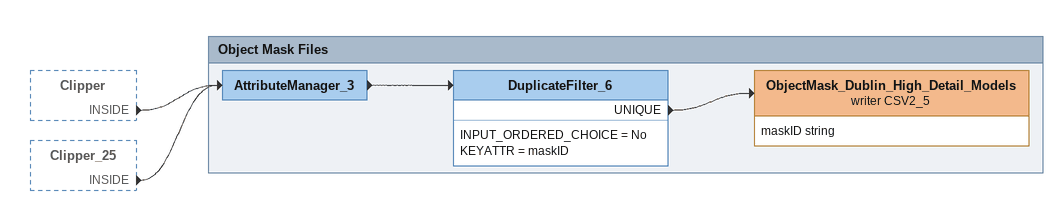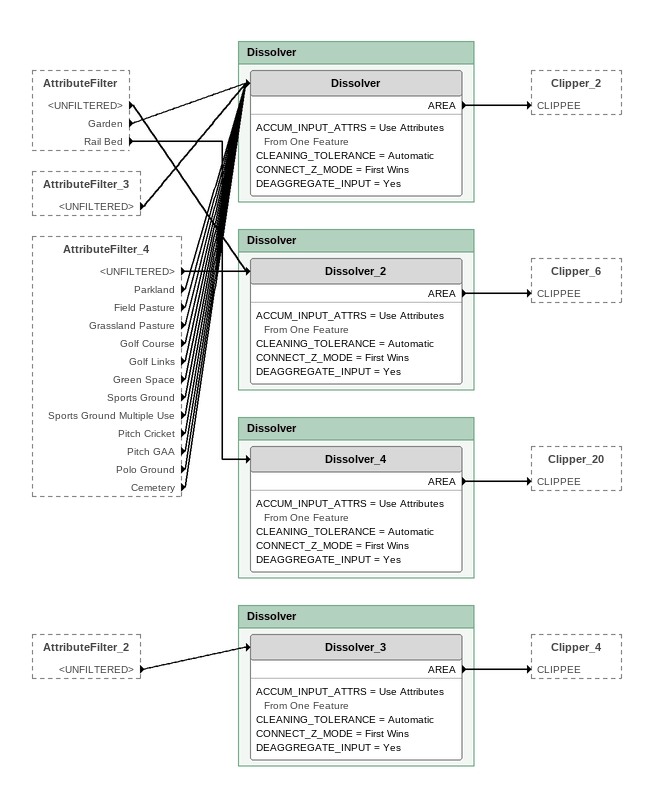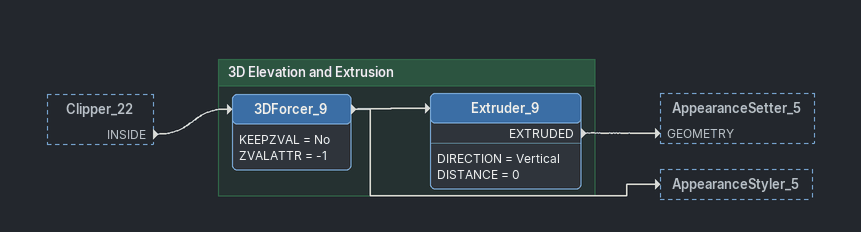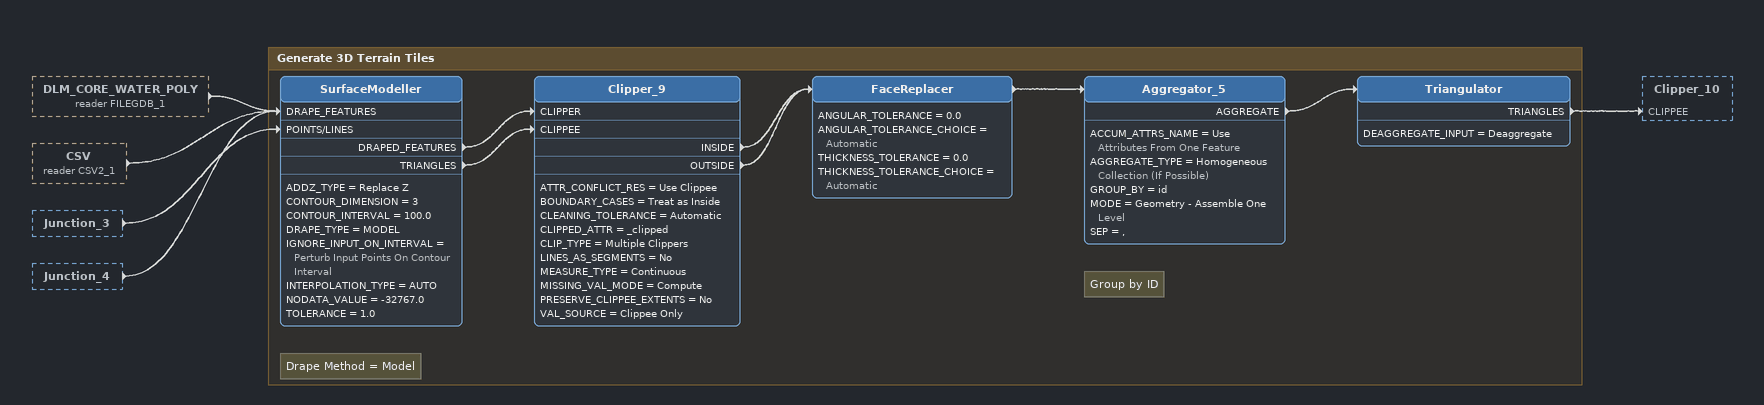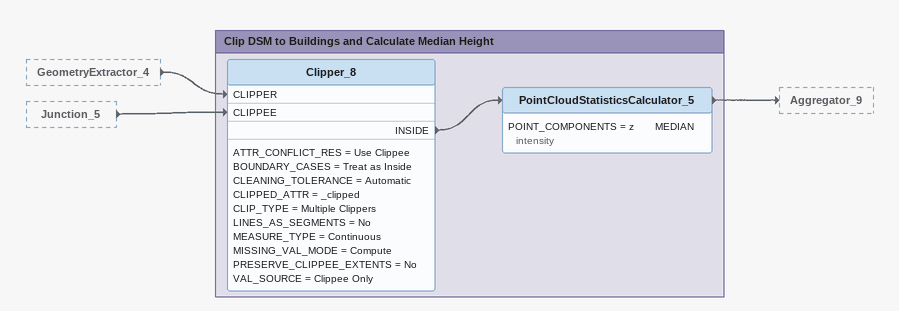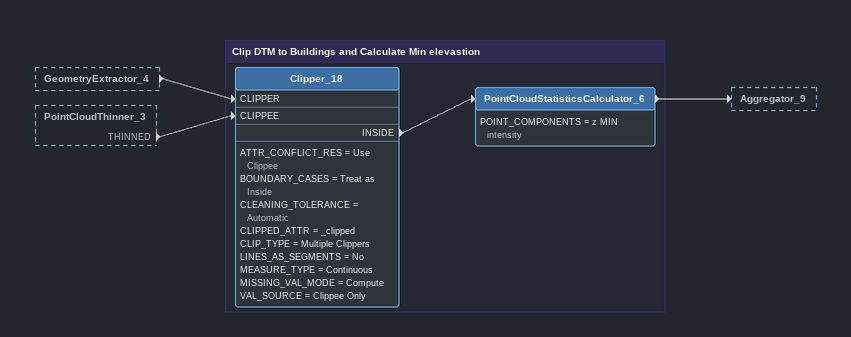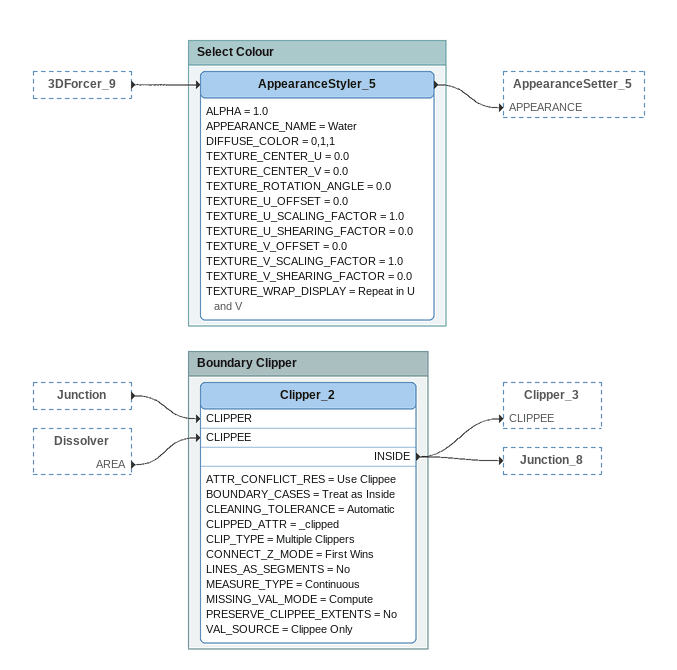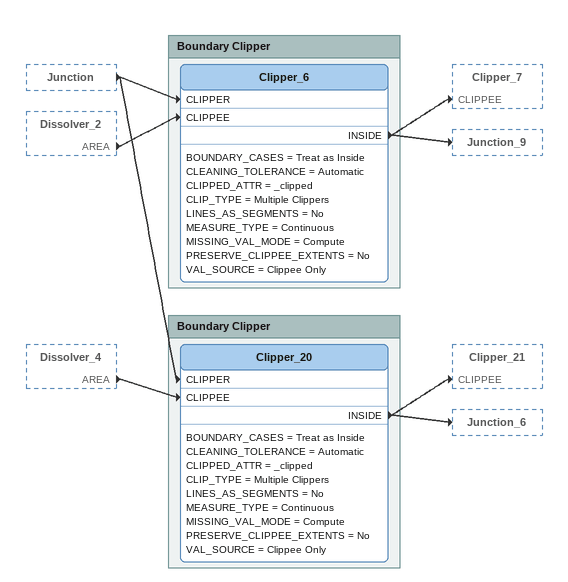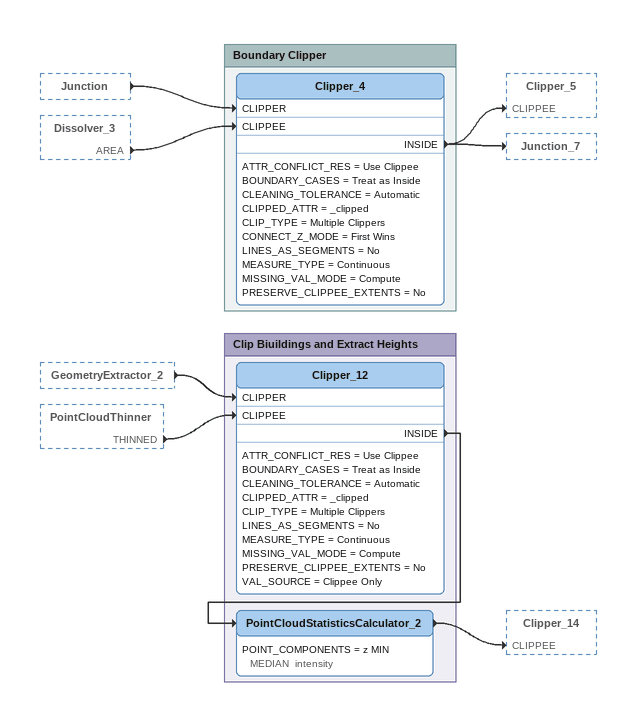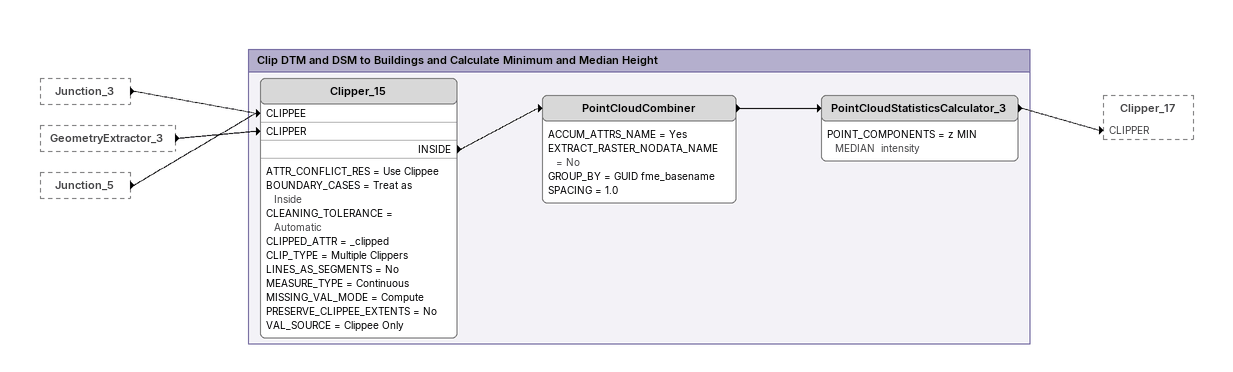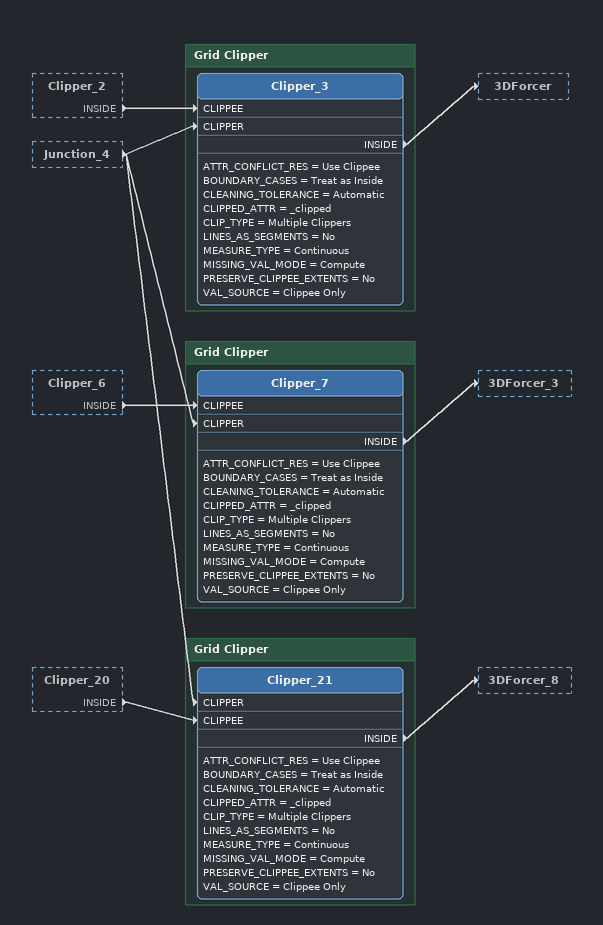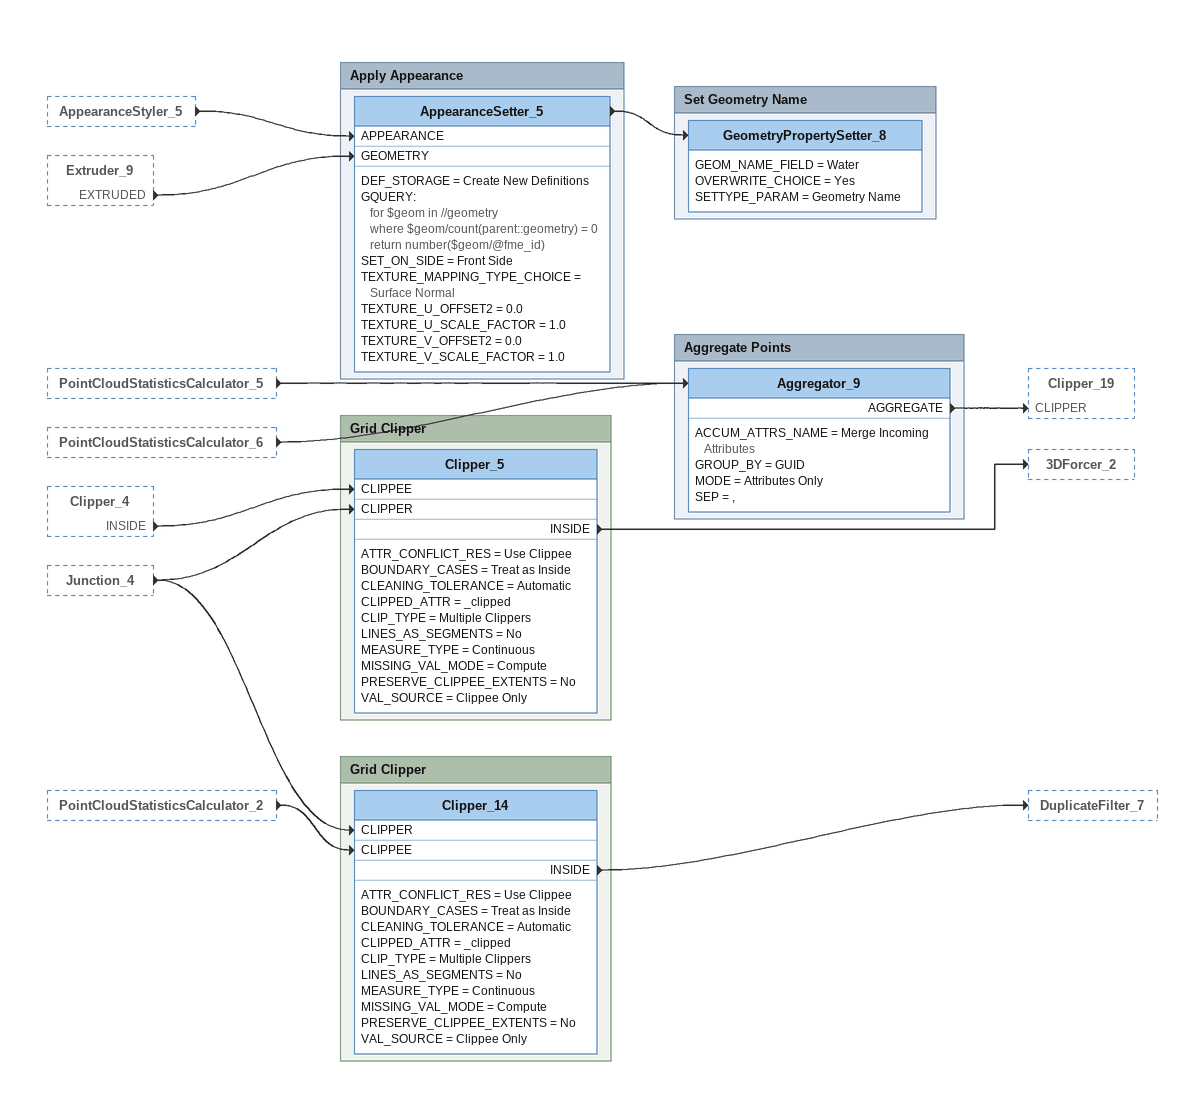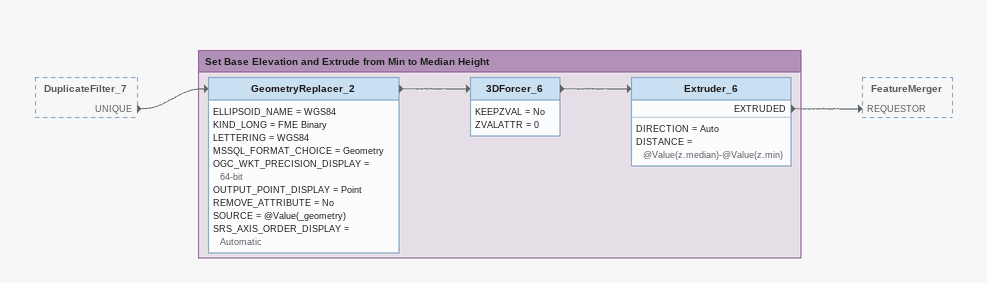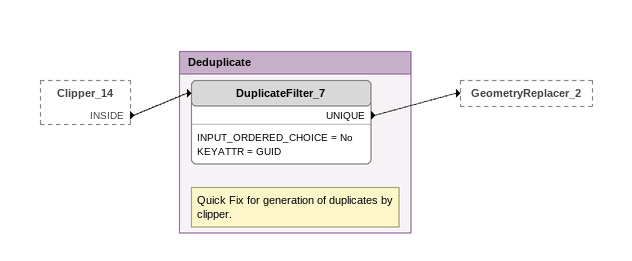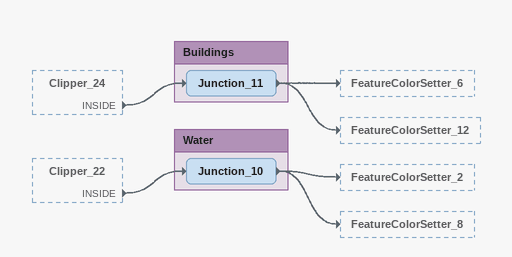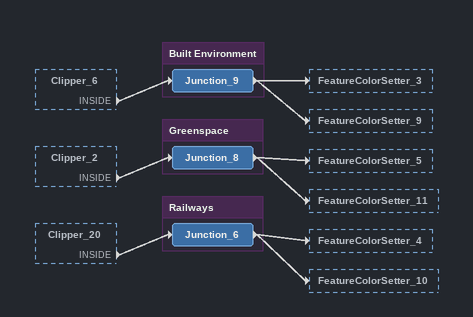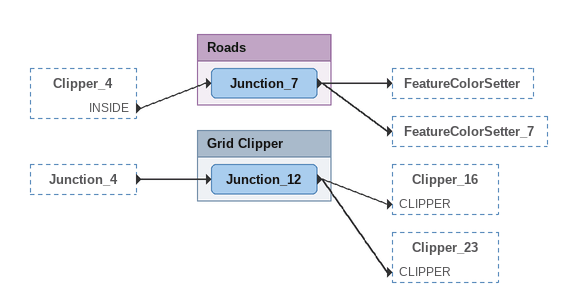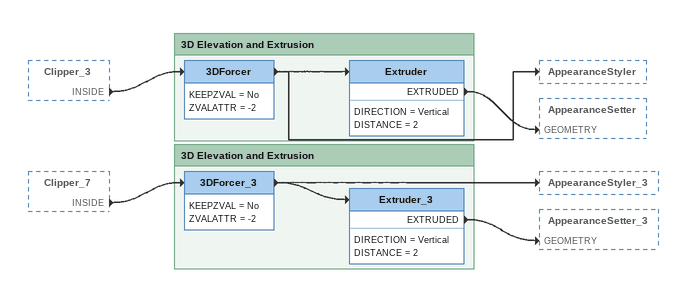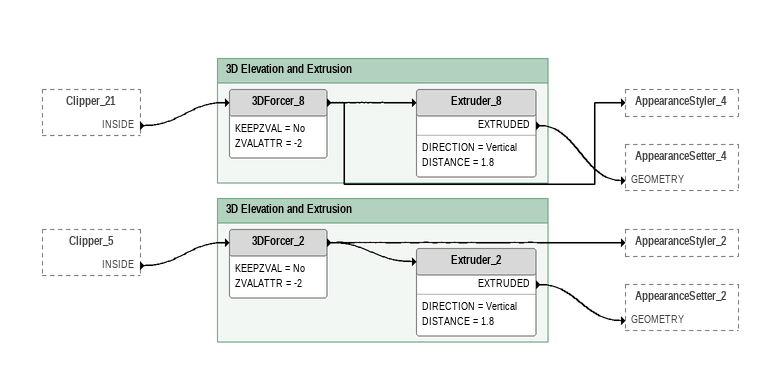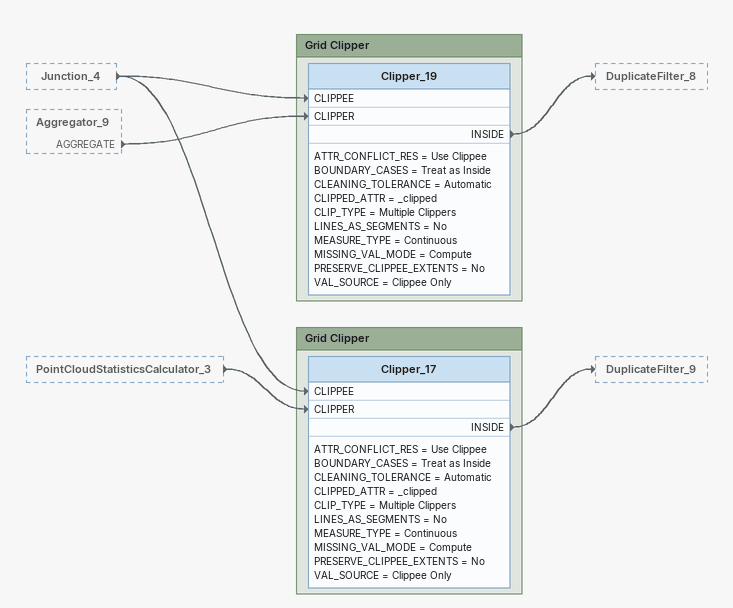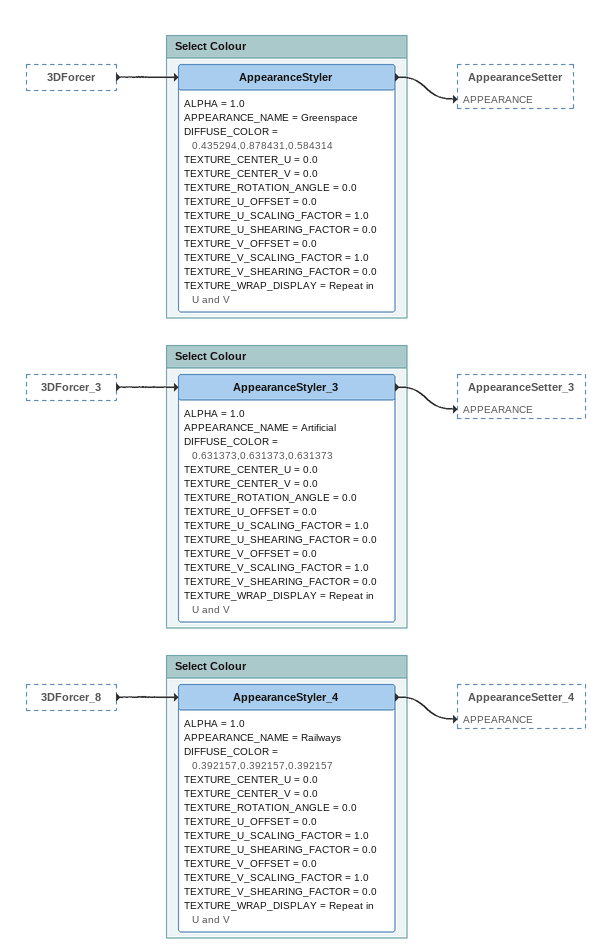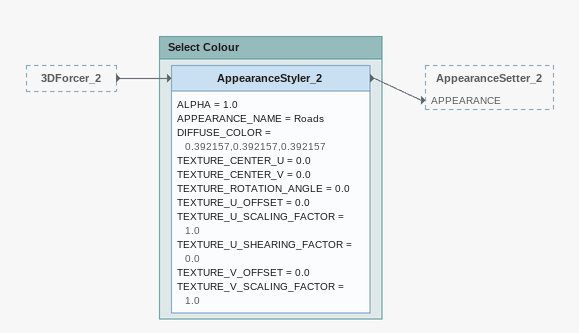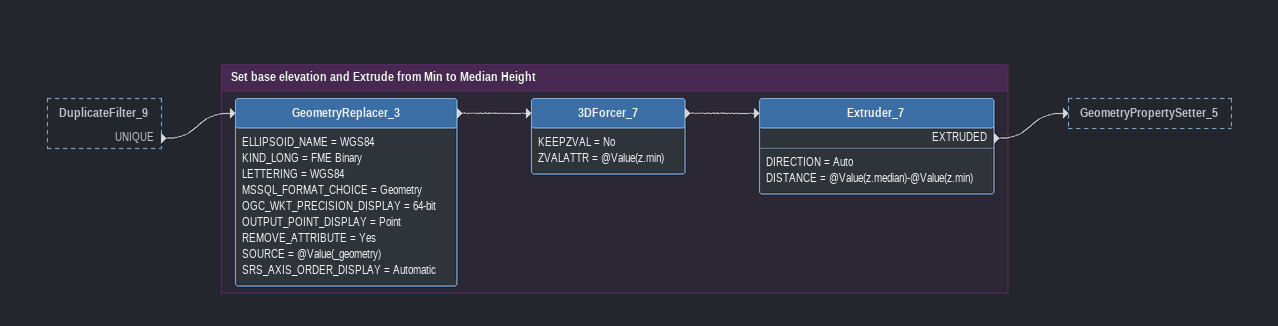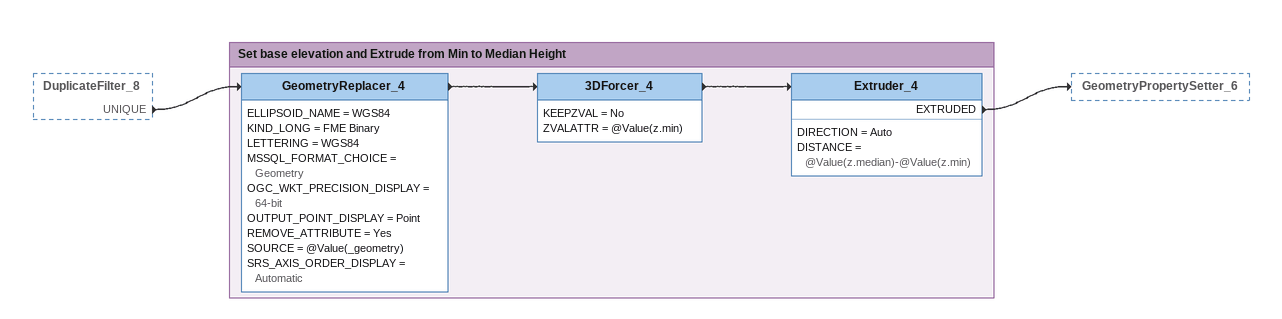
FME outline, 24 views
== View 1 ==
Clipper [outside]
    INSIDE -> AttributeManager_3
Clipper_25 [outside]
    INSIDE -> AttributeManager_3

Bookmark: Object Mask Files
AttributeManager_3
    -> DuplicateFilter_6
DuplicateFilter_6
    INPUT_ORDERED_CHOICE = No
    KEYATTR = maskID
    UNIQUE -> ObjectMask_Dublin_High_Detail_Models (writer CSV2_5)
ObjectMask_Dublin_High_Detail_Models (writer CSV2_5)
    attributes: maskID string

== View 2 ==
AttributeFilter [outside]
    <UNFILTERED> -> Dissolver_2
    Garden -> Dissolver
    Rail Bed -> Dissolver_4
AttributeFilter_3 [outside]
    <UNFILTERED> -> Dissolver
AttributeFilter_4 [outside]
    <UNFILTERED> -> Dissolver_2
    Parkland -> Dissolver
    Field Pasture -> Dissolver
    Grassland Pasture -> Dissolver
    Golf Course -> Dissolver
    Golf Links -> Dissolver
    Green Space -> Dissolver
    Sports Ground -> Dissolver
    Sports Ground Multiple Use -> Dissolver
    Pitch Cricket -> Dissolver
    Pitch GAA -> Dissolver
    Polo Ground -> Dissolver
    Cemetery -> Dissolver
AttributeFilter_2 [outside]
    <UNFILTERED> -> Dissolver_3

Bookmark: Dissolver
Dissolver_4
    ACCUM_INPUT_ATTRS = Use Attributes From One Feature
    CLEANING_TOLERANCE = Automatic
    CONNECT_Z_MODE = First Wins
    DEAGGREGATE_INPUT = Yes
    AREA -> Clipper_20 [CLIPPEE]

Bookmark: Dissolver
Dissolver
    ACCUM_INPUT_ATTRS = Use Attributes From One Feature
    CLEANING_TOLERANCE = Automatic
    CONNECT_Z_MODE = First Wins
    DEAGGREGATE_INPUT = Yes
    AREA -> Clipper_2 [CLIPPEE]

Bookmark: Dissolver
Dissolver_2
    ACCUM_INPUT_ATTRS = Use Attributes From One Feature
    CLEANING_TOLERANCE = Automatic
    CONNECT_Z_MODE = First Wins
    DEAGGREGATE_INPUT = Yes
    AREA -> Clipper_6 [CLIPPEE]

Bookmark: Dissolver
Dissolver_3
    ACCUM_INPUT_ATTRS = Use Attributes From One Feature
    CLEANING_TOLERANCE = Automatic
    CONNECT_Z_MODE = First Wins
    DEAGGREGATE_INPUT = Yes
    AREA -> Clipper_4 [CLIPPEE]

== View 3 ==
Clipper_22 [outside]
    INSIDE -> 3DForcer_9

Bookmark: 3D Elevation and Extrusion
3DForcer_9
    KEEPZVAL = No
    ZVALATTR = -1
    -> Extruder_9
    -> AppearanceStyler_5
Extruder_9
    DIRECTION = Vertical
    DISTANCE = 0
    EXTRUDED -> AppearanceSetter_5 [GEOMETRY]

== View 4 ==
DLM_CORE_WATER_POLY (reader FILEGDB_1) [outside]
    -> SurfaceModeller [DRAPE_FEATURES]
CSV (reader CSV2_1) [outside]
    -> SurfaceModeller [DRAPE_FEATURES]
Junction_3 [outside]
    -> SurfaceModeller [POINTS/LINES]
Junction_4 [outside]
    -> SurfaceModeller [DRAPE_FEATURES]

Bookmark: Generate 3D Terrain Tiles
Note: Drape Method = Model
SurfaceModeller
    ADDZ_TYPE = Replace Z
    CONTOUR_DIMENSION = 3
    CONTOUR_INTERVAL = 100.0
    DRAPE_TYPE = MODEL
    IGNORE_INPUT_ON_INTERVAL = Perturb Input Points On Contour Interval
    INTERPOLATION_TYPE = AUTO
    NODATA_VALUE = -32767.0
    TOLERANCE = 1.0
    DRAPED_FEATURES -> Clipper_9 [CLIPPER]
    TRIANGLES -> Clipper_9 [CLIPPEE]
Clipper_9
    ATTR_CONFLICT_RES = Use Clippee
    BOUNDARY_CASES = Treat as Inside
    CLEANING_TOLERANCE = Automatic
    CLIPPED_ATTR = _clipped
    CLIP_TYPE = Multiple Clippers
    LINES_AS_SEGMENTS = No
    MEASURE_TYPE = Continuous
    MISSING_VAL_MODE = Compute
    PRESERVE_CLIPPEE_EXTENTS = No
    VAL_SOURCE = Clippee Only
    INSIDE -> FaceReplacer
    OUTSIDE -> FaceReplacer
FaceReplacer
    ANGULAR_TOLERANCE = 0.0
    ANGULAR_TOLERANCE_CHOICE = Automatic
    THICKNESS_TOLERANCE = 0.0
    THICKNESS_TOLERANCE_CHOICE = Automatic
    -> Aggregator_5
Note: Group by ID
Aggregator_5
    ACCUM_ATTRS_NAME = Use Attributes From One Feature
    AGGREGATE_TYPE = Homogeneous Collection (If Possible)
    GROUP_BY = id
    MODE = Geometry - Assemble One Level
    SEP = ,
    AGGREGATE -> Triangulator
Triangulator
    DEAGGREGATE_INPUT = Deaggregate
    TRIANGLES -> Clipper_10 [CLIPPEE]

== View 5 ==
GeometryExtractor_4 [outside]
    -> Clipper_8 [CLIPPER]
Junction_5 [outside]
    -> Clipper_8 [CLIPPEE]

Bookmark: Clip DSM to Buildings and Calculate Median Height
Clipper_8
    ATTR_CONFLICT_RES = Use Clippee
    BOUNDARY_CASES = Treat as Inside
    CLEANING_TOLERANCE = Automatic
    CLIPPED_ATTR = _clipped
    CLIP_TYPE = Multiple Clippers
    LINES_AS_SEGMENTS = No
    MEASURE_TYPE = Continuous
    MISSING_VAL_MODE = Compute
    PRESERVE_CLIPPEE_EXTENTS = No
    VAL_SOURCE = Clippee Only
    INSIDE -> PointCloudStatisticsCalculator_5
PointCloudStatisticsCalculator_5
    POINT_COMPONENTS = z       MEDIAN  intensity
    -> Aggregator_9

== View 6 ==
GeometryExtractor_4 [outside]
    -> Clipper_18 [CLIPPER]
PointCloudThinner_3 [outside]
    THINNED -> Clipper_18 [CLIPPEE]

Bookmark: Clip DTM to Buildings and Calculate Min elevastion
Clipper_18
    ATTR_CONFLICT_RES = Use Clippee
    BOUNDARY_CASES = Treat as Inside
    CLEANING_TOLERANCE = Automatic
    CLIPPED_ATTR = _clipped
    CLIP_TYPE = Multiple Clippers
    LINES_AS_SEGMENTS = No
    MEASURE_TYPE = Continuous
    MISSING_VAL_MODE = Compute
    VAL_SOURCE = Clippee Only
    INSIDE -> PointCloudStatisticsCalculator_6
PointCloudStatisticsCalculator_6
    POINT_COMPONENTS = z MIN        intensity
    -> Aggregator_9

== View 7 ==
3DForcer_9 [outside]
    -> AppearanceStyler_5
Junction [outside]
    -> Clipper_2 [CLIPPER]
Dissolver [outside]
    AREA -> Clipper_2 [CLIPPEE]

Bookmark: Select Colour
AppearanceStyler_5
    ALPHA = 1.0
    APPEARANCE_NAME = Water
    DIFFUSE_COLOR = 0,1,1
    TEXTURE_CENTER_U = 0.0
    TEXTURE_CENTER_V = 0.0
    TEXTURE_ROTATION_ANGLE = 0.0
    TEXTURE_U_OFFSET = 0.0
    TEXTURE_U_SCALING_FACTOR = 1.0
    TEXTURE_U_SHEARING_FACTOR = 0.0
    TEXTURE_V_OFFSET = 0.0
    TEXTURE_V_SCALING_FACTOR = 1.0
    TEXTURE_V_SHEARING_FACTOR = 0.0
    TEXTURE_WRAP_DISPLAY = Repeat in U and V
    -> AppearanceSetter_5 [APPEARANCE]

Bookmark: Boundary Clipper
Clipper_2
    ATTR_CONFLICT_RES = Use Clippee
    BOUNDARY_CASES = Treat as Inside
    CLEANING_TOLERANCE = Automatic
    CLIPPED_ATTR = _clipped
    CLIP_TYPE = Multiple Clippers
    CONNECT_Z_MODE = First Wins
    LINES_AS_SEGMENTS = No
    MEASURE_TYPE = Continuous
    MISSING_VAL_MODE = Compute
    PRESERVE_CLIPPEE_EXTENTS = No
    VAL_SOURCE = Clippee Only
    INSIDE -> Clipper_3 [CLIPPEE]
    INSIDE -> Junction_8

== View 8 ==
Junction [outside]
    -> Clipper_6 [CLIPPER]
    -> Clipper_20 [CLIPPER]
Dissolver_2 [outside]
    AREA -> Clipper_6 [CLIPPEE]
Dissolver_4 [outside]
    AREA -> Clipper_20 [CLIPPEE]

Bookmark: Boundary Clipper
Clipper_6
    BOUNDARY_CASES = Treat as Inside
    CLEANING_TOLERANCE = Automatic
    CLIPPED_ATTR = _clipped
    CLIP_TYPE = Multiple Clippers
    LINES_AS_SEGMENTS = No
    MEASURE_TYPE = Continuous
    MISSING_VAL_MODE = Compute
    PRESERVE_CLIPPEE_EXTENTS = No
    VAL_SOURCE = Clippee Only
    INSIDE -> Clipper_7 [CLIPPEE]
    INSIDE -> Junction_9

Bookmark: Boundary Clipper
Clipper_20
    BOUNDARY_CASES = Treat as Inside
    CLEANING_TOLERANCE = Automatic
    CLIPPED_ATTR = _clipped
    CLIP_TYPE = Multiple Clippers
    LINES_AS_SEGMENTS = No
    MEASURE_TYPE = Continuous
    MISSING_VAL_MODE = Compute
    PRESERVE_CLIPPEE_EXTENTS = No
    VAL_SOURCE = Clippee Only
    INSIDE -> Clipper_21 [CLIPPEE]
    INSIDE -> Junction_6

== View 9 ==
Junction [outside]
    -> Clipper_4 [CLIPPER]
Dissolver_3 [outside]
    AREA -> Clipper_4 [CLIPPEE]
GeometryExtractor_2 [outside]
    -> Clipper_12 [CLIPPER]
PointCloudThinner [outside]
    THINNED -> Clipper_12 [CLIPPEE]

Bookmark: Boundary Clipper
Clipper_4
    ATTR_CONFLICT_RES = Use Clippee
    BOUNDARY_CASES = Treat as Inside
    CLEANING_TOLERANCE = Automatic
    CLIPPED_ATTR = _clipped
    CLIP_TYPE = Multiple Clippers
    CONNECT_Z_MODE = First Wins
    LINES_AS_SEGMENTS = No
    MEASURE_TYPE = Continuous
    MISSING_VAL_MODE = Compute
    PRESERVE_CLIPPEE_EXTENTS = No
    INSIDE -> Clipper_5 [CLIPPEE]
    INSIDE -> Junction_7

Bookmark: Clip Biuildings and Extract Heights
Clipper_12
    ATTR_CONFLICT_RES = Use Clippee
    BOUNDARY_CASES = Treat as Inside
    CLEANING_TOLERANCE = Automatic
    CLIPPED_ATTR = _clipped
    CLIP_TYPE = Multiple Clippers
    LINES_AS_SEGMENTS = No
    MEASURE_TYPE = Continuous
    MISSING_VAL_MODE = Compute
    PRESERVE_CLIPPEE_EXTENTS = No
    VAL_SOURCE = Clippee Only
    INSIDE -> PointCloudStatisticsCalculator_2
PointCloudStatisticsCalculator_2
    POINT_COMPONENTS = z MIN      MEDIAN  intensity
    -> Clipper_14 [CLIPPEE]

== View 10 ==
Junction_3 [outside]
    -> Clipper_15 [CLIPPEE]
GeometryExtractor_3 [outside]
    -> Clipper_15 [CLIPPER]
Junction_5 [outside]
    -> Clipper_15 [CLIPPEE]

Bookmark: Clip DTM and DSM to Buildings and Calculate Minimum and Median Height
Clipper_15
    ATTR_CONFLICT_RES = Use Clippee
    BOUNDARY_CASES = Treat as Inside
    CLEANING_TOLERANCE = Automatic
    CLIPPED_ATTR = _clipped
    CLIP_TYPE = Multiple Clippers
    LINES_AS_SEGMENTS = No
    MEASURE_TYPE = Continuous
    MISSING_VAL_MODE = Compute
    PRESERVE_CLIPPEE_EXTENTS = No
    VAL_SOURCE = Clippee Only
    INSIDE -> PointCloudCombiner
PointCloudCombiner
    ACCUM_ATTRS_NAME = Yes
    EXTRACT_RASTER_NODATA_NAME = No
    GROUP_BY = GUID fme_basename
    SPACING = 1.0
    -> PointCloudStatisticsCalculator_3
PointCloudStatisticsCalculator_3
    POINT_COMPONENTS = z MIN      MEDIAN  intensity
    -> Clipper_17 [CLIPPER]

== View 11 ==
Clipper_2 [outside]
    INSIDE -> Clipper_3 [CLIPPEE]
Junction_4 [outside]
    -> Clipper_7 [CLIPPER]
    -> Clipper_3 [CLIPPER]
    -> Clipper_21 [CLIPPER]
Clipper_6 [outside]
    INSIDE -> Clipper_7 [CLIPPEE]
Clipper_20 [outside]
    INSIDE -> Clipper_21 [CLIPPEE]

Bookmark: Grid Clipper
Clipper_3
    ATTR_CONFLICT_RES = Use Clippee
    BOUNDARY_CASES = Treat as Inside
    CLEANING_TOLERANCE = Automatic
    CLIPPED_ATTR = _clipped
    CLIP_TYPE = Multiple Clippers
    LINES_AS_SEGMENTS = No
    MEASURE_TYPE = Continuous
    MISSING_VAL_MODE = Compute
    PRESERVE_CLIPPEE_EXTENTS = No
    VAL_SOURCE = Clippee Only
    INSIDE -> 3DForcer

Bookmark: Grid Clipper
Clipper_7
    ATTR_CONFLICT_RES = Use Clippee
    BOUNDARY_CASES = Treat as Inside
    CLEANING_TOLERANCE = Automatic
    CLIPPED_ATTR = _clipped
    CLIP_TYPE = Multiple Clippers
    LINES_AS_SEGMENTS = No
    MEASURE_TYPE = Continuous
    MISSING_VAL_MODE = Compute
    PRESERVE_CLIPPEE_EXTENTS = No
    VAL_SOURCE = Clippee Only
    INSIDE -> 3DForcer_3

Bookmark: Grid Clipper
Clipper_21
    ATTR_CONFLICT_RES = Use Clippee
    BOUNDARY_CASES = Treat as Inside
    CLEANING_TOLERANCE = Automatic
    CLIPPED_ATTR = _clipped
    CLIP_TYPE = Multiple Clippers
    LINES_AS_SEGMENTS = No
    MEASURE_TYPE = Continuous
    MISSING_VAL_MODE = Compute
    PRESERVE_CLIPPEE_EXTENTS = No
    VAL_SOURCE = Clippee Only
    INSIDE -> 3DForcer_8

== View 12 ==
AppearanceStyler_5 [outside]
    -> AppearanceSetter_5 [APPEARANCE]
Extruder_9 [outside]
    EXTRUDED -> AppearanceSetter_5 [GEOMETRY]
PointCloudStatisticsCalculator_5 [outside]
    -> Aggregator_9
PointCloudStatisticsCalculator_6 [outside]
    -> Aggregator_9
Clipper_4 [outside]
    INSIDE -> Clipper_5 [CLIPPEE]
Junction_4 [outside]
    -> Clipper_5 [CLIPPER]
    -> Clipper_14 [CLIPPER]
PointCloudStatisticsCalculator_2 [outside]
    -> Clipper_14 [CLIPPEE]

Bookmark: Apply Appearance
AppearanceSetter_5
    DEF_STORAGE = Create New Definitions
    GQUERY:
      for $geom in //geometry
      where $geom/count(parent::geometry) = 0
      return number($geom/@fme_id)
    SET_ON_SIDE = Front Side
    TEXTURE_MAPPING_TYPE_CHOICE = Surface Normal
    TEXTURE_U_OFFSET2 = 0.0
    TEXTURE_U_SCALE_FACTOR = 1.0
    TEXTURE_V_OFFSET2 = 0.0
    TEXTURE_V_SCALE_FACTOR = 1.0
    -> GeometryPropertySetter_8

Bookmark: Set Geometry Name
GeometryPropertySetter_8
    GEOM_NAME_FIELD = Water
    OVERWRITE_CHOICE = Yes
    SETTYPE_PARAM = Geometry Name

Bookmark: Grid Clipper
Clipper_5
    ATTR_CONFLICT_RES = Use Clippee
    BOUNDARY_CASES = Treat as Inside
    CLEANING_TOLERANCE = Automatic
    CLIPPED_ATTR = _clipped
    CLIP_TYPE = Multiple Clippers
    LINES_AS_SEGMENTS = No
    MEASURE_TYPE = Continuous
    MISSING_VAL_MODE = Compute
    PRESERVE_CLIPPEE_EXTENTS = No
    VAL_SOURCE = Clippee Only
    INSIDE -> 3DForcer_2

Bookmark: Grid Clipper
Clipper_14
    ATTR_CONFLICT_RES = Use Clippee
    BOUNDARY_CASES = Treat as Inside
    CLEANING_TOLERANCE = Automatic
    CLIPPED_ATTR = _clipped
    CLIP_TYPE = Multiple Clippers
    LINES_AS_SEGMENTS = No
    MEASURE_TYPE = Continuous
    MISSING_VAL_MODE = Compute
    PRESERVE_CLIPPEE_EXTENTS = No
    VAL_SOURCE = Clippee Only
    INSIDE -> DuplicateFilter_7

Bookmark: Aggregate Points
Aggregator_9
    ACCUM_ATTRS_NAME = Merge Incoming Attributes
    GROUP_BY = GUID
    MODE = Attributes Only
    SEP = ,
    AGGREGATE -> Clipper_19 [CLIPPER]

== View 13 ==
DuplicateFilter_7 [outside]
    UNIQUE -> GeometryReplacer_2

Bookmark: Set Base Elevation and Extrude from Min to Median Height
GeometryReplacer_2
    ELLIPSOID_NAME = WGS84
    KIND_LONG = FME Binary
    LETTERING = WGS84
    MSSQL_FORMAT_CHOICE = Geometry
    OGC_WKT_PRECISION_DISPLAY = 64-bit
    OUTPUT_POINT_DISPLAY = Point
    REMOVE_ATTRIBUTE = No
    SOURCE = @Value(_geometry)
    SRS_AXIS_ORDER_DISPLAY = Automatic
    -> 3DForcer_6
3DForcer_6
    KEEPZVAL = No
    ZVALATTR = 0
    -> Extruder_6
Extruder_6
    DIRECTION = Auto
    DISTANCE = @Value(z.median)-@Value(z.min)
    EXTRUDED -> FeatureMerger [REQUESTOR]

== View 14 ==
Clipper_14 [outside]
    INSIDE -> DuplicateFilter_7

Bookmark: Deduplicate
Note: Quick Fix for generation of duplicates by clipper.
DuplicateFilter_7
    INPUT_ORDERED_CHOICE = No
    KEYATTR = GUID
    UNIQUE -> GeometryReplacer_2

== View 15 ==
Clipper_24 [outside]
    INSIDE -> Junction_11
Clipper_22 [outside]
    INSIDE -> Junction_10

Bookmark: Buildings
Junction_11
    -> FeatureColorSetter_6
    -> FeatureColorSetter_12

Bookmark: Water
Junction_10
    -> FeatureColorSetter_2
    -> FeatureColorSetter_8

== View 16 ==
Clipper_6 [outside]
    INSIDE -> Junction_9
Clipper_2 [outside]
    INSIDE -> Junction_8
Clipper_20 [outside]
    INSIDE -> Junction_6

Bookmark: Greenspace
Junction_8
    -> FeatureColorSetter_5
    -> FeatureColorSetter_11

Bookmark: Built Environment
Junction_9
    -> FeatureColorSetter_3
    -> FeatureColorSetter_9

Bookmark: Railways
Junction_6
    -> FeatureColorSetter_4
    -> FeatureColorSetter_10

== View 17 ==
Clipper_4 [outside]
    INSIDE -> Junction_7
Junction_4 [outside]
    -> Junction_12

Bookmark: Grid Clipper
Junction_12
    -> Clipper_16 [CLIPPER]
    -> Clipper_23 [CLIPPER]

Bookmark: Roads
Junction_7
    -> FeatureColorSetter
    -> FeatureColorSetter_7

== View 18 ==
Clipper_3 [outside]
    INSIDE -> 3DForcer
Clipper_7 [outside]
    INSIDE -> 3DForcer_3

Bookmark: 3D Elevation and Extrusion
3DForcer
    KEEPZVAL = No
    ZVALATTR = -2
    -> Extruder
    -> AppearanceStyler
Extruder
    DIRECTION = Vertical
    DISTANCE = 2
    EXTRUDED -> AppearanceSetter [GEOMETRY]

Bookmark: 3D Elevation and Extrusion
3DForcer_3
    KEEPZVAL = No
    ZVALATTR = -2
    -> Extruder_3
    -> AppearanceStyler_3
Extruder_3
    DIRECTION = Vertical
    DISTANCE = 2
    EXTRUDED -> AppearanceSetter_3 [GEOMETRY]

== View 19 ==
Clipper_21 [outside]
    INSIDE -> 3DForcer_8
Clipper_5 [outside]
    INSIDE -> 3DForcer_2

Bookmark: 3D Elevation and Extrusion
3DForcer_8
    KEEPZVAL = No
    ZVALATTR = -2
    -> Extruder_8
    -> AppearanceStyler_4
Extruder_8
    DIRECTION = Vertical
    DISTANCE = 1.8
    EXTRUDED -> AppearanceSetter_4 [GEOMETRY]

Bookmark: 3D Elevation and Extrusion
3DForcer_2
    KEEPZVAL = No
    ZVALATTR = -2
    -> Extruder_2
    -> AppearanceStyler_2
Extruder_2
    DIRECTION = Vertical
    DISTANCE = 1.8
    EXTRUDED -> AppearanceSetter_2 [GEOMETRY]

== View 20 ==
Junction_4 [outside]
    -> Clipper_17 [CLIPPEE]
    -> Clipper_19 [CLIPPEE]
Aggregator_9 [outside]
    AGGREGATE -> Clipper_19 [CLIPPER]
PointCloudStatisticsCalculator_3 [outside]
    -> Clipper_17 [CLIPPER]

Bookmark: Grid Clipper
Clipper_19
    ATTR_CONFLICT_RES = Use Clippee
    BOUNDARY_CASES = Treat as Inside
    CLEANING_TOLERANCE = Automatic
    CLIPPED_ATTR = _clipped
    CLIP_TYPE = Multiple Clippers
    LINES_AS_SEGMENTS = No
    MEASURE_TYPE = Continuous
    MISSING_VAL_MODE = Compute
    PRESERVE_CLIPPEE_EXTENTS = No
    VAL_SOURCE = Clippee Only
    INSIDE -> DuplicateFilter_8

Bookmark: Grid Clipper
Clipper_17
    ATTR_CONFLICT_RES = Use Clippee
    BOUNDARY_CASES = Treat as Inside
    CLEANING_TOLERANCE = Automatic
    CLIPPED_ATTR = _clipped
    CLIP_TYPE = Multiple Clippers
    LINES_AS_SEGMENTS = No
    MEASURE_TYPE = Continuous
    MISSING_VAL_MODE = Compute
    PRESERVE_CLIPPEE_EXTENTS = No
    VAL_SOURCE = Clippee Only
    INSIDE -> DuplicateFilter_9

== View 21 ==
3DForcer [outside]
    -> AppearanceStyler
3DForcer_3 [outside]
    -> AppearanceStyler_3
3DForcer_8 [outside]
    -> AppearanceStyler_4

Bookmark: Select Colour
AppearanceStyler
    ALPHA = 1.0
    APPEARANCE_NAME = Greenspace
    DIFFUSE_COLOR = 0.435294,0.878431,0.584314
    TEXTURE_CENTER_U = 0.0
    TEXTURE_CENTER_V = 0.0
    TEXTURE_ROTATION_ANGLE = 0.0
    TEXTURE_U_OFFSET = 0.0
    TEXTURE_U_SCALING_FACTOR = 1.0
    TEXTURE_U_SHEARING_FACTOR = 0.0
    TEXTURE_V_OFFSET = 0.0
    TEXTURE_V_SCALING_FACTOR = 1.0
    TEXTURE_V_SHEARING_FACTOR = 0.0
    TEXTURE_WRAP_DISPLAY = Repeat in U and V
    -> AppearanceSetter [APPEARANCE]

Bookmark: Select Colour
AppearanceStyler_3
    ALPHA = 1.0
    APPEARANCE_NAME = Artificial
    DIFFUSE_COLOR = 0.631373,0.631373,0.631373
    TEXTURE_CENTER_U = 0.0
    TEXTURE_CENTER_V = 0.0
    TEXTURE_ROTATION_ANGLE = 0.0
    TEXTURE_U_OFFSET = 0.0
    TEXTURE_U_SCALING_FACTOR = 1.0
    TEXTURE_U_SHEARING_FACTOR = 0.0
    TEXTURE_V_OFFSET = 0.0
    TEXTURE_V_SCALING_FACTOR = 1.0
    TEXTURE_V_SHEARING_FACTOR = 0.0
    TEXTURE_WRAP_DISPLAY = Repeat in U and V
    -> AppearanceSetter_3 [APPEARANCE]

Bookmark: Select Colour
AppearanceStyler_4
    ALPHA = 1.0
    APPEARANCE_NAME = Railways
    DIFFUSE_COLOR = 0.392157,0.392157,0.392157
    TEXTURE_CENTER_U = 0.0
    TEXTURE_CENTER_V = 0.0
    TEXTURE_ROTATION_ANGLE = 0.0
    TEXTURE_U_OFFSET = 0.0
    TEXTURE_U_SCALING_FACTOR = 1.0
    TEXTURE_U_SHEARING_FACTOR = 0.0
    TEXTURE_V_OFFSET = 0.0
    TEXTURE_V_SCALING_FACTOR = 1.0
    TEXTURE_V_SHEARING_FACTOR = 0.0
    TEXTURE_WRAP_DISPLAY = Repeat in U and V
    -> AppearanceSetter_4 [APPEARANCE]

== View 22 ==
3DForcer_2 [outside]
    -> AppearanceStyler_2

Bookmark: Select Colour
AppearanceStyler_2
    ALPHA = 1.0
    APPEARANCE_NAME = Roads
    DIFFUSE_COLOR = 0.392157,0.392157,0.392157
    TEXTURE_CENTER_U = 0.0
    TEXTURE_CENTER_V = 0.0
    TEXTURE_ROTATION_ANGLE = 0.0
    TEXTURE_U_OFFSET = 0.0
    TEXTURE_U_SCALING_FACTOR = 1.0
    TEXTURE_U_SHEARING_FACTOR = 0.0
    TEXTURE_V_OFFSET = 0.0
    TEXTURE_V_SCALING_FACTOR = 1.0
    -> AppearanceSetter_2 [APPEARANCE]

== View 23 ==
DuplicateFilter_9 [outside]
    UNIQUE -> GeometryReplacer_3

Bookmark: Set base elevation and Extrude from Min to Median Height
GeometryReplacer_3
    ELLIPSOID_NAME = WGS84
    KIND_LONG = FME Binary
    LETTERING = WGS84
    MSSQL_FORMAT_CHOICE = Geometry
    OGC_WKT_PRECISION_DISPLAY = 64-bit
    OUTPUT_POINT_DISPLAY = Point
    REMOVE_ATTRIBUTE = Yes
    SOURCE = @Value(_geometry)
    SRS_AXIS_ORDER_DISPLAY = Automatic
    -> 3DForcer_7
3DForcer_7
    KEEPZVAL = No
    ZVALATTR = @Value(z.min)
    -> Extruder_7
Extruder_7
    DIRECTION = Auto
    DISTANCE = @Value(z.median)-@Value(z.min)
    EXTRUDED -> GeometryPropertySetter_5

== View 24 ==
DuplicateFilter_8 [outside]
    UNIQUE -> GeometryReplacer_4

Bookmark: Set base elevation and Extrude from Min to Median Height
GeometryReplacer_4
    ELLIPSOID_NAME = WGS84
    KIND_LONG = FME Binary
    LETTERING = WGS84
    MSSQL_FORMAT_CHOICE = Geometry
    OGC_WKT_PRECISION_DISPLAY = 64-bit
    OUTPUT_POINT_DISPLAY = Point
    REMOVE_ATTRIBUTE = Yes
    SOURCE = @Value(_geometry)
    SRS_AXIS_ORDER_DISPLAY = Automatic
    -> 3DForcer_4
3DForcer_4
    KEEPZVAL = No
    ZVALATTR = @Value(z.min)
    -> Extruder_4
Extruder_4
    DIRECTION = Auto
    DISTANCE = @Value(z.median)-@Value(z.min)
    EXTRUDED -> GeometryPropertySetter_6
